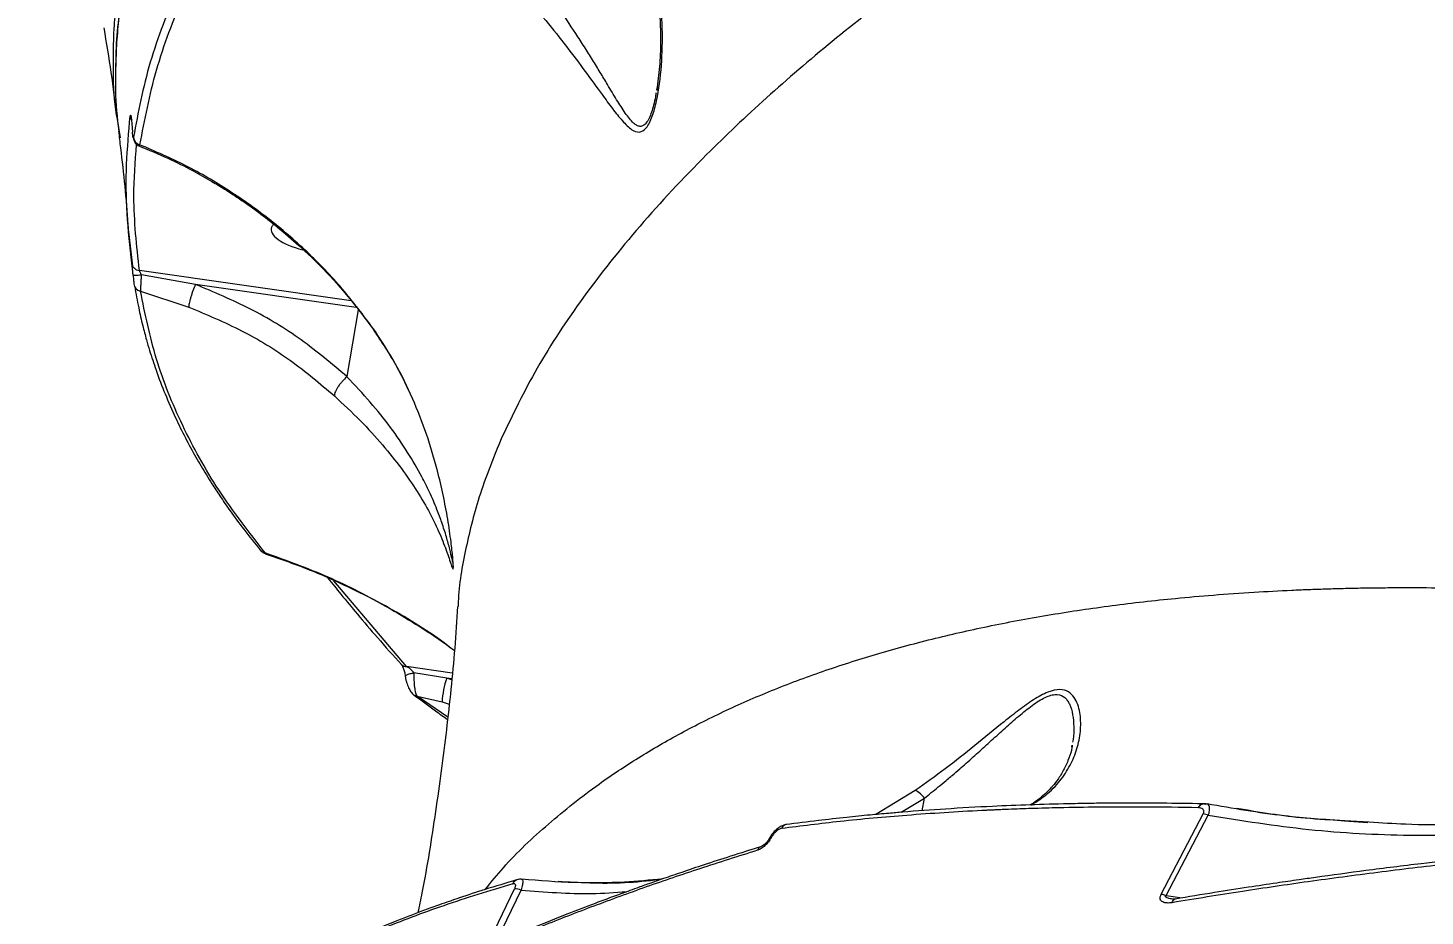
# Model space of a CAD drawing. Header units: millimetres. Extents: x -5609 to 5139, y -3980 to 3221.
# Drawn here: x 2792.3 to 2949.6, y 369.6 to 469.7 of the extents above; entities that cross this region are included whole.
import ezdxf

# ---------------------------------------------------------------- set-up
doc = ezdxf.new("R2010")
doc.units = ezdxf.units.MM
for name, color, linetype in [('DIKOM_ЗОНА', 80, 'Continuous'), ('DIKOM_ОБЪЕКТ', 7, 'Continuous'), ('DIKOM_РАЗМЕР_ОБЪЕКТА', 7, 'Continuous')]:
    doc.layers.add(name, color=color, linetype=linetype)
doc.styles.add('style1', font='arial.ttf', dxfattribs={"width": 0.8})
doc.dimstyles.new('1-50', dxfattribs={"dimtxt": 300, "dimasz": 200, "dimexe": 100, "dimexo": 0, "dimgap": 100, "dimtad": 1, "dimtxsty": 'style1', "dimcen": 200, "dimclrd": 7, "dimclre": 7, "dimclrt": 7, "dimadec": 1, "dimazin": 2, "dimtfac": 1, "dimtmove": 0, "dimatfit": 2, "dimfxl": 0, "dimlwd": 25, "dimlwe": 18, "dimarcsym": 0})

# ---------------------------------------------------------------- blocks, each defined once
blk = doc.blocks.new('A$Cc336a1e3')
at = {"color": 7, "linetype": 'Continuous', "lineweight": 15}
for p, q in [((5683.29, 1735.93), (5683.24, 1735.6)), ((5683.3, 1735.92), (5683.25, 1735.54)), ((5622.47, 1732.52), (5622.85, 1730.21)), ((5624.16, 1731.8), (5624.23, 1730.84)), ((5623.75, 1719.91), (5623.79, 1719.62)), ((5623.79, 1719.62), (5624.25, 1715.76)), ((5631.33, 1713.68), (5625.23, 1714.77)), ((5625.13, 1712.93), (5630.57, 1711.14)), ((5638.66, 1683.73), (5638.65, 1683.74)), ((5659.62, 1669.34), (5655.92, 1669.93)), ((5655.88, 1667.48), (5655.84, 1667.52)), ((5656.27, 1667.33), (5659.09, 1666.66)), ((5729.99, 1661.8), (5729.95, 1661.59)), ((5740.06, 1645.02), (5744.79, 1654.05)), ((5740.63, 1644.85), (5745.36, 1653.9)), ((5763.49, 1653.12), (5760.72, 1653.29)), ((5763.31, 1653.03), (5760.71, 1653.25)), ((5664.54, 1640), (5667.23, 1645.6)), ((5665.3, 1639.86), (5668, 1645.48))]:
    blk.add_line(p, q, dxfattribs=at)
at = {"color": 8, "linetype": 'Continuous', "lineweight": 15}
for p, q in [((5625.07, 1729.41), (5624.95, 1729.3)), ((5648.87, 1711.84), (5625.01, 1715.25)), ((5649.43, 1711.1), (5631.33, 1713.68)), ((5649.64, 1710.82), (5648.37, 1703.3)), ((5651.56, 1708.31), (5651.58, 1708.38)), ((5639.17, 1683.44), (5639.18, 1683.38)), ((5655.08, 1670.65), (5646.91, 1680.32)), ((5660.23, 1669.92), (5655.08, 1670.65)), ((5660.15, 1669.17), (5659.62, 1669.34)), ((5660.16, 1669.27), (5659.62, 1669.34)), ((5659.72, 1664.93), (5656.27, 1667.33)), ((5659.09, 1666.66), (5659.87, 1666.4)), ((5712.37, 1656.69), (5707.93, 1653.98)), ((5710.79, 1654.23), (5713.39, 1655.82)), ((5713.15, 1654.4), (5713.39, 1655.82)), ((5744.87, 1655.19), (5745.01, 1655.16)), ((5740.63, 1644.85), (5742.43, 1644.59))]:
    blk.add_line(p, q, dxfattribs=at)
at = {"color": 8, "linetype": 'Continuous', "lineweight": 15, "flags": 128}
for points in [[(5624.16, 1731.8), (5624.16, 1731.75), (5624.17, 1731.74)], [(5624.24, 1730.78), (5624.23, 1730.79), (5624.23, 1730.84)]]:
    blk.add_lwpolyline(points, dxfattribs=at)
at = {"color": 8, "linetype": 'Continuous', "lineweight": 15}
for centre, radius, start, end in [((5624.87, 1732.72), 0.899, 185.2382, 217.7906), ((5639.31, 1684.3), 0.863, 221.3149, 261.0747), ((5656.37, 1668.13), 0.81, 233.3605, 263.1144), ((5698, 1652.14), 0.738, 99.0947, 158.0375), ((5695.22, 1649.78), 0.63, 109.3293, 163.0796), ((5696.11, 1651.19), 0.2, 80.1877, 143.8361), ((5667.76, 1645.9), 0.765, 101.9379, 157.3857)]:
    blk.add_arc(centre, radius, start, end, dxfattribs=at)
at = {"color": 7, "linetype": 'Continuous', "lineweight": 15}
for centre, radius, start, end in [((5625.32, 1730.35), 0.974, 185.5321, 255.382), ((5625.32, 1713.84), 0.93, 185.2512, 257.6565), ((5668.72, 1666.15), 9.65, 160.6475, 176.9475), ((5711.28, 1654.38), 2.56, 34.4767, 64.6785), ((5744.6, 1652.2), 1.86, 65.7478, 84.1161), ((5667.39, 1644.19), 1.42, 64.8382, 96.4537)]:
    blk.add_arc(centre, radius, start, end, dxfattribs=at)
for start_param, end_param in [(3.047646, 4.547555), (2.863533, 3.047646)]:
    blk.add_ellipse((5644.45, 1719.19), major_axis=(4.6, -0.79), ratio=0.379166, start_param=start_param, end_param=end_param, dxfattribs=at)
for points, knots in [([(5892.01, 1906.63), (5889.62, 1906.05), (5885.2, 1904.97), (5879.15, 1903.44), (5874.19, 1902.16), (5870.17, 1901.1), (5866.73, 1900.18), (5861.96, 1898.88), (5855.66, 1897.13), (5845.84, 1894.31), (5834.13, 1890.79), (5819.84, 1886.25), (5805.07, 1881.25), (5789.94, 1875.77), (5774.62, 1869.84), (5759.25, 1863.45), (5743.95, 1856.58), (5729.43, 1849.53), (5715.7, 1842.3), (5702.8, 1834.92), (5690.76, 1827.4), (5679.6, 1819.76), (5669.37, 1812.01), (5660.08, 1804.19), (5651.77, 1796.31), (5644.46, 1788.39), (5637.9, 1780.14), (5632.26, 1771.56), (5627.72, 1762.68), (5624.88, 1754.85), (5623.26, 1748.09), (5622.66, 1743.79), (5622.44, 1740.94), (5622.37, 1739.49), (5622.33, 1738.09), (5622.33, 1737.13), (5622.33, 1736.69)], [0, 0, 0, 0, 0.015134, 0.028048, 0.0387, 0.047077, 0.054039, 0.061089, 0.078148, 0.095401, 0.126209, 0.157018, 0.193695, 0.230371, 0.267049, 0.308804, 0.350527, 0.392206, 0.433887, 0.475569, 0.517253, 0.558945, 0.600731, 0.642432, 0.684122, 0.725816, 0.767511, 0.814212, 0.86098, 0.907746, 0.938579, 0.969334, 0.977187, 0.984896, 0.99306, 1, 1, 1, 1]), ([(5852.69, 1815.79), (5849.72, 1814.8), (5843.63, 1812.78), (5834.83, 1809.7), (5826, 1806.5), (5817.75, 1803.38), (5809.23, 1800.04), (5801.01, 1796.68), (5792.67, 1793.13), (5785.31, 1789.86), (5778.78, 1786.85), (5773.1, 1784.16), (5767.62, 1781.47), (5762.26, 1778.77), (5756.93, 1775.99), (5751.46, 1773.05), (5745.81, 1769.91), (5740.03, 1766.56), (5734.49, 1763.23), (5727.62, 1758.92), (5719.7, 1753.66), (5710.98, 1747.38), (5702.91, 1741.06), (5695.5, 1734.7), (5688.18, 1727.76), (5681.19, 1720.27), (5674.84, 1712.24), (5669.57, 1704.27), (5667.05, 1699.02), (5665.79, 1696.4)], [0, 0, 0, 0, 0.030637, 0.062753, 0.092642, 0.125146, 0.152796, 0.18737, 0.218474, 0.249606, 0.274967, 0.297883, 0.320132, 0.344341, 0.367093, 0.390609, 0.418357, 0.445416, 0.473261, 0.5, 0.550099, 0.599906, 0.649621, 0.699395, 0.749371, 0.812175, 0.874747, 0.937631, 1, 1, 1, 1]), ([(5668.21, 1746.5), (5669.08, 1745.46), (5670.8, 1743.4), (5673.13, 1740.45), (5675.24, 1737.64), (5676.92, 1735.31), (5678.28, 1733.46), (5679.39, 1732.07), (5680.38, 1731.08), (5681.29, 1730.72), (5682.11, 1731.18), (5682.78, 1732.55), (5683.42, 1734.93), (5683.85, 1738.32), (5683.95, 1742.52), (5683.66, 1746.75), (5682.97, 1750.95), (5681.86, 1755.08), (5680.28, 1759.08), (5678.23, 1762.9), (5676.41, 1765.15), (5675.49, 1766.27)], [0, 0, 0, 0, 0.061711, 0.123241, 0.185379, 0.247408, 0.288746, 0.330458, 0.372992, 0.405198, 0.437578, 0.470055, 0.502169, 0.565568, 0.628259, 0.690905, 0.75282, 0.814538, 0.876698, 0.938275, 1, 1, 1, 1]), ([(5675.29, 1766.04), (5676.11, 1765.05), (5677.66, 1763.15), (5679.41, 1760.11), (5680.89, 1756.89), (5682, 1753.62), (5682.79, 1750.37), (5683.32, 1747.25), (5683.62, 1744.29), (5683.71, 1741.32), (5683.65, 1738.57), (5683.41, 1736.79), (5683.3, 1735.92)], [0, 0, 0, 0, 0.116851, 0.222795, 0.3191, 0.442451, 0.540366, 0.62889, 0.737445, 0.820936, 0.912568, 1, 1, 1, 1]), ([(5625.07, 1729.41), (5625.6, 1732.21), (5626.67, 1737.8), (5629.89, 1746.31), (5634.17, 1754.86), (5638.09, 1760.58), (5640.05, 1763.45)], [0, 0, 0, 0, 0.25038, 0.5, 0.74962, 1, 1, 1, 1]), ([(5629.35, 1747.19), (5628.21, 1744.36), (5625.91, 1738.67), (5624.87, 1733.07), (5624.35, 1730.26)], [0, 0, 0, 0, 0.498011, 1, 1, 1, 1]), ([(5621, 1742.57), (5621.28, 1740.9), (5621.83, 1737.58), (5622.25, 1734.2), (5622.46, 1732.51)], [0, 0, 0, 0, 0.501611, 1, 1, 1, 1]), ([(5622.33, 1736.36), (5622.33, 1736.08), (5622.29, 1734.26), (5622.5, 1732.47), (5622.68, 1730.96)], [0, 0, 0, 0, 0.157489, 1, 1, 1, 1]), ([(5624.16, 1716.07), (5623.96, 1717.94), (5623.54, 1721.68), (5623.48, 1727.21), (5623.81, 1730.83), (5623.97, 1732.64)], [0, 0, 0, 0, 0.334785, 0.667728, 1, 1, 1, 1]), ([(5623.97, 1732.64), (5623.99, 1732.7), (5624, 1732.79), (5624.03, 1732.75), (5624.06, 1732.66), (5624.09, 1732.51), (5624.11, 1732.31), (5624.14, 1732.07), (5624.15, 1731.89), (5624.16, 1731.8)], [0, 0, 0, 0, 0.250193, 0.375321, 0.50048, 0.625767, 0.750192, 0.875301, 1, 1, 1, 1]), ([(5622.66, 1730.96), (5622.73, 1730.33), (5623.15, 1726.8), (5623.54, 1723.11), (5623.73, 1720.08), (5623.75, 1719.9)], [0, 0, 0, 0, 0.170356, 0.950323, 1, 1, 1, 1]), ([(5624.35, 1730.26), (5624.34, 1730.22), (5624.33, 1730.17), (5624.31, 1730.21), (5624.29, 1730.27), (5624.28, 1730.37), (5624.25, 1730.55), (5624.24, 1730.72), (5624.23, 1730.84)], [0, 0, 0, 0, 0.2506, 0.37622, 0.501121, 0.625487, 0.751059, 1, 1, 1, 1]), ([(5624.32, 1730.21), (5624.34, 1730.1), (5624.4, 1729.84), (5624.55, 1729.58), (5624.76, 1729.4), (5624.89, 1729.33), (5624.95, 1729.3)], [0, 0, 0, 0, 0.30296, 0.65794, 0.831837, 1, 1, 1, 1]), ([(5624.95, 1729.29), (5626.05, 1728.84), (5628.11, 1727.99), (5630.84, 1726.61), (5632.96, 1725.42), (5634.44, 1724.52), (5635.62, 1723.76), (5636.9, 1722.91), (5638.58, 1721.71), (5640.68, 1720.07), (5643.14, 1717.96), (5645.89, 1715.29), (5648.85, 1712.01), (5650.7, 1709.48), (5651.68, 1708.14)], [0, 0, 0, 0, 0.104274, 0.19647, 0.266893, 0.315738, 0.346944, 0.389322, 0.448792, 0.525646, 0.619218, 0.729108, 0.855691, 1, 1, 1, 1]), ([(5651.58, 1708.38), (5650.44, 1709.92), (5648.17, 1713), (5644.19, 1717.17), (5639.86, 1720.96), (5635.18, 1724.28), (5630.26, 1727.17), (5626.8, 1728.66), (5625.07, 1729.41)], [0, 0, 0, 0, 0.166818, 0.332823, 0.500029, 0.666981, 0.833004, 1, 1, 1, 1]), ([(5624.3, 1714.71), (5624.29, 1714.86), (5624.26, 1715.14), (5624.22, 1715.53), (5624.19, 1715.86), (5624.17, 1716), (5624.16, 1716.07)], [0, 0, 0, 0, 0.250336, 0.500151, 0.750159, 1, 1, 1, 1]), ([(5624.16, 1716.07), (5624.18, 1715.97), (5624.22, 1715.77), (5624.41, 1715.51), (5624.68, 1715.32), (5624.9, 1715.27), (5625.01, 1715.25)], [0, 0, 0, 0, 0.242787, 0.500039, 0.75718, 1, 1, 1, 1]), ([(5624.3, 1714.71), (5624.31, 1714.71), (5624.33, 1714.71), (5624.54, 1714.72), (5624.86, 1714.74), (5625.11, 1714.76), (5625.23, 1714.77)], [0, 0, 0, 0, 0.240624, 0.500048, 0.759348, 1, 1, 1, 1]), ([(5624.3, 1714.71), (5624.31, 1714.61), (5624.33, 1714.4), (5624.35, 1714.12), (5624.38, 1713.89), (5624.39, 1713.8), (5624.4, 1713.75)], [0, 0, 0, 0, 0.25053, 0.500248, 0.750132, 1, 1, 1, 1]), ([(5625.23, 1714.77), (5625.2, 1714.82), (5625.16, 1714.92), (5625.09, 1715.06), (5625.04, 1715.17), (5625.02, 1715.22), (5625.01, 1715.25)], [0, 0, 0, 0, 0.291811, 0.522731, 0.774654, 1, 1, 1, 1]), ([(5625.23, 1714.77), (5625.21, 1714.57), (5625.18, 1714.18), (5625.15, 1713.64), (5625.13, 1713.19), (5625.13, 1713.02), (5625.13, 1712.93)], [0, 0, 0, 0, 0.24686, 0.494788, 0.74595, 1, 1, 1, 1]), ([(5624.48, 1713.45), (5624.62, 1712.64), (5624.88, 1711.17), (5625.34, 1709.17), (5625.76, 1707.58), (5626.14, 1706.29), (5626.5, 1705.15), (5627.06, 1703.51), (5627.88, 1701.34), (5628.99, 1698.8), (5630.16, 1696.43), (5631.32, 1694.28), (5632.34, 1692.55), (5633.25, 1691.11), (5634.13, 1689.76), (5635.31, 1688.05), (5636.82, 1686), (5638.02, 1684.52), (5638.66, 1683.73)], [0, 0, 0, 0, 0.077836, 0.142496, 0.19404, 0.233062, 0.269251, 0.306119, 0.395089, 0.484403, 0.560182, 0.634824, 0.702887, 0.737159, 0.783823, 0.843154, 0.915192, 1, 1, 1, 1]), ([(5631.33, 1713.68), (5631.23, 1713.45), (5631.07, 1713.09), (5630.89, 1712.57), (5630.77, 1712.18), (5630.67, 1711.83), (5630.58, 1711.43), (5630.57, 1711.25), (5630.57, 1711.14)], [0, 0, 0, 0, 0.238474, 0.367728, 0.500008, 0.632296, 0.76154, 1, 1, 1, 1]), ([(5648.37, 1703.3), (5646.69, 1704.72), (5643.33, 1707.56), (5637.58, 1711.06), (5633.41, 1712.81), (5631.33, 1713.68)], [0, 0, 0, 0, 0.332827, 0.665646, 1, 1, 1, 1]), ([(5639.17, 1683.44), (5637.36, 1685.79), (5633.72, 1690.48), (5629.72, 1697.79), (5626.69, 1705.25), (5625.65, 1710.37), (5625.13, 1712.93)], [0, 0, 0, 0, 0.250342, 0.499996, 0.749651, 1, 1, 1, 1]), ([(5630.57, 1711.14), (5632.58, 1710.29), (5636.59, 1708.61), (5642.12, 1705.24), (5645.35, 1702.51), (5646.96, 1701.14)], [0, 0, 0, 0, 0.334674, 0.667212, 1, 1, 1, 1]), ([(5646.96, 1701.14), (5647.95, 1700.21), (5649.93, 1698.35), (5652.43, 1695.61), (5654.57, 1692.94), (5656.33, 1690.36), (5657.76, 1687.88), (5658.87, 1685.55), (5659.69, 1683.44), (5660.13, 1682.04), (5660.33, 1681.53), (5660.38, 1681.75), (5660.3, 1682.9), (5660.09, 1684.82), (5659.75, 1687.23), (5659.23, 1689.96), (5658.48, 1693.16), (5657.39, 1696.82), (5655.82, 1700.84), (5653.93, 1704.76), (5652.36, 1707.17), (5651.58, 1708.38)], [0, 0, 0, 0, 0.061814, 0.123237, 0.185109, 0.246961, 0.30867, 0.370882, 0.433712, 0.496692, 0.528516, 0.560946, 0.593293, 0.625529, 0.667935, 0.709985, 0.751581, 0.813904, 0.876202, 0.937976, 1, 1, 1, 1]), ([(5651.54, 1708.3), (5652.45, 1706.93), (5654.14, 1704.38), (5655.39, 1701.6), (5655.97, 1700.31)], [0, 0, 0, 0, 0.536547, 1, 1, 1, 1]), ([(5648.37, 1703.29), (5648.18, 1703.1), (5647.89, 1702.82), (5647.55, 1702.4), (5647.32, 1702.08), (5647.14, 1701.77), (5646.98, 1701.42), (5646.97, 1701.25), (5646.96, 1701.14)], [0, 0, 0, 0, 0.241177, 0.369786, 0.499771, 0.632196, 0.761549, 1, 1, 1, 1]), ([(5648.37, 1703.29), (5648.37, 1703.29), (5648.37, 1703.29), (5648.37, 1703.29), (5648.37, 1703.3)], [0, 0, 0, 0, 0.454207, 1, 1, 1, 1]), ([(5638.65, 1683.74), (5638.73, 1683.65), (5638.9, 1683.48), (5639.09, 1683.4), (5639.18, 1683.37)], [0, 0, 0, 0, 0.508, 1, 1, 1, 1]), ([(5639.18, 1683.35), (5640.94, 1682.74), (5644.36, 1681.56), (5649.06, 1679.41), (5653.07, 1677.3), (5656.64, 1675.12), (5659.05, 1673.55), (5660.32, 1672.55), (5660.48, 1672.42)], [0, 0, 0, 0, 0.235833, 0.456434, 0.64469, 0.800842, 0.974711, 1, 1, 1, 1]), ([(5646.24, 1680.63), (5646.24, 1680.62), (5646.71, 1680.01), (5647.81, 1678.66), (5649.65, 1676.42), (5651.9, 1673.78), (5653.6, 1671.88), (5654.51, 1670.87)], [0, 0, 0, 0, 0.000502, 0.188019, 0.417059, 0.687681, 1, 1, 1, 1]), ([(5660.84, 1677.42), (5660.74, 1675.85), (5660.43, 1671.18), (5659.61, 1663.47), (5658.38, 1654.28), (5657.29, 1647.43), (5656.52, 1643.67), (5656.37, 1642.93)], [0, 0, 0, 0, 0.13317, 0.397949, 0.664769, 0.933582, 1, 1, 1, 1]), ([(5654.49, 1670.89), (5654.52, 1670.85), (5654.58, 1670.77), (5654.72, 1670.48), (5654.83, 1670.14), (5654.91, 1669.81), (5654.93, 1669.64), (5654.94, 1669.55)], [0, 0, 0, 0, 0.194678, 0.429319, 0.699426, 0.846917, 1, 1, 1, 1]), ([(5655.92, 1669.93), (5655.87, 1670.01), (5655.76, 1670.16), (5655.55, 1670.35), (5655.4, 1670.47), (5655.24, 1670.57), (5655.16, 1670.61), (5655.08, 1670.65)], [0, 0, 0, 0, 0.226526, 0.479156, 0.727672, 0.742681, 1, 1, 1, 1]), ([(5654.94, 1669.55), (5654.96, 1669.43), (5655, 1669.2), (5655.11, 1668.76), (5655.3, 1668.26), (5655.57, 1667.77), (5655.78, 1667.58), (5655.88, 1667.48)], [0, 0, 0, 0, 0.144726, 0.280422, 0.534946, 0.773515, 1, 1, 1, 1]), ([(5655.92, 1669.93), (5655.91, 1669.79), (5655.91, 1669.52), (5655.92, 1668.96), (5655.97, 1668.3), (5656.08, 1667.77), (5656.18, 1667.46), (5656.24, 1667.37), (5656.27, 1667.33)], [0, 0, 0, 0, 0.129379, 0.254971, 0.501874, 0.748014, 0.873216, 1, 1, 1, 1]), ([(5655.94, 1667.44), (5656.73, 1666.85), (5657.96, 1665.92), (5659.24, 1665.02), (5659.7, 1664.7)], [0, 0, 0, 0, 0.64857, 1, 1, 1, 1]), ([(5730.03, 1661.8), (5730.03, 1661.76), (5730.03, 1661.66), (5729.93, 1661.05), (5729.55, 1659.98), (5729.01, 1658.82), (5728.38, 1657.85), (5727.74, 1657.06), (5727.11, 1656.41), (5726.36, 1655.74), (5725.69, 1655.29), (5725.32, 1655.04)], [0, 0, 0, 0, 0.054889, 0.124976, 0.259256, 0.409706, 0.564534, 0.689667, 0.773042, 0.87439, 1, 1, 1, 1]), ([(5745.36, 1653.9), (5749.13, 1653.3), (5756.63, 1652.12), (5768.03, 1651.51), (5778.48, 1651.8), (5787.93, 1652.91), (5795.42, 1654.46), (5801.8, 1656.42), (5807.07, 1658.52), (5810.29, 1660.36), (5811.89, 1661.27)], [0, 0, 0, 0, 0.167001, 0.33307, 0.498441, 0.623692, 0.749446, 0.833904, 0.917659, 1, 1, 1, 1]), ([(5744.72, 1655.19), (5743.18, 1655.21), (5740.42, 1655.26), (5736.81, 1655.27), (5734.02, 1655.26), (5731.71, 1655.23), (5727.41, 1655.15), (5722.06, 1654.97), (5715.88, 1654.62), (5712.01, 1654.34), (5709.21, 1654.1), (5707.1, 1653.91), (5704.45, 1653.64), (5701.27, 1653.29), (5699, 1653), (5697.78, 1652.84)], [0, 0, 0, 0, 0.091759, 0.164602, 0.218586, 0.261867, 0.30604, 0.48436, 0.598046, 0.702923, 0.737195, 0.783864, 0.843201, 0.915235, 1, 1, 1, 1]), ([(5745.22, 1655.16), (5745.14, 1655.17), (5744.98, 1655.2), (5744.81, 1655.19), (5744.72, 1655.19)], [0, 0, 0, 0, 0.492864, 1, 1, 1, 1]), ([(5745.36, 1653.9), (5745.4, 1654.01), (5745.47, 1654.24), (5745.52, 1654.54), (5745.51, 1654.78), (5745.44, 1655.01), (5745.29, 1655.17), (5745.1, 1655.17), (5745.01, 1655.16)], [0, 0, 0, 0, 0.141868, 0.283445, 0.418978, 0.546721, 0.781492, 1, 1, 1, 1]), ([(5760.71, 1653.25), (5758.44, 1653.41), (5753.25, 1653.78), (5748.12, 1654.67), (5745.23, 1655.17)], [0, 0, 0, 0, 0.436179, 1, 1, 1, 1]), ([(5744.24, 1654.75), (5742.22, 1654.78), (5738.42, 1654.84), (5733.21, 1654.82), (5728.97, 1654.76), (5725.61, 1654.66), (5723.53, 1654.59), (5722.29, 1654.54), (5721.74, 1654.51), (5721.22, 1654.49), (5720.73, 1654.47), (5720.29, 1654.45), (5717.14, 1654.29), (5711.62, 1653.94), (5704.11, 1653.26), (5699.5, 1652.68), (5697.31, 1652.41)], [0, 0, 0, 0, 0.120821, 0.22665, 0.317479, 0.38219, 0.43632, 0.448749, 0.460451, 0.471429, 0.48168, 0.491206, 0.500005, 0.682435, 0.849097, 1, 1, 1, 1]), ([(5744.79, 1654.05), (5744.81, 1654.11), (5744.86, 1654.22), (5744.87, 1654.37), (5744.83, 1654.5), (5744.72, 1654.63), (5744.53, 1654.73), (5744.34, 1654.74), (5744.24, 1654.75)], [0, 0, 0, 0, 0.124693, 0.249672, 0.369431, 0.500318, 0.750031, 1, 1, 1, 1]), ([(5697.76, 1652.83), (5697.64, 1652.8), (5697.35, 1652.73), (5696.87, 1652.42), (5696.44, 1652.02), (5696.13, 1651.64), (5696.01, 1651.42), (5695.95, 1651.31)], [0, 0, 0, 0, 0.177128, 0.42813, 0.699273, 0.844725, 1, 1, 1, 1]), ([(5697.31, 1652.41), (5697.21, 1652.38), (5697.02, 1652.33), (5696.69, 1652.09), (5696.43, 1651.82), (5696.25, 1651.58), (5696.18, 1651.45), (5696.15, 1651.39)], [0, 0, 0, 0, 0.250079, 0.500196, 0.749544, 0.874027, 1, 1, 1, 1]), ([(5694.99, 1650.36), (5693.84, 1650), (5691.68, 1649.33), (5688.72, 1648.36), (5686.21, 1647.52), (5684.15, 1646.81), (5682.47, 1646.22), (5680.78, 1645.62), (5678.75, 1644.88), (5676.11, 1643.9), (5672.94, 1642.68), (5669.25, 1641.21), (5666.68, 1640.12), (5665.3, 1639.53)], [0, 0, 0, 0, 0.108956, 0.204133, 0.285572, 0.353275, 0.407268, 0.452486, 0.522281, 0.611903, 0.721372, 0.850716, 1, 1, 1, 1]), ([(5696.15, 1651.39), (5696.05, 1651.23), (5695.85, 1650.9), (5695.45, 1650.47), (5695.02, 1650.13), (5694.75, 1650.01), (5694.61, 1649.96)], [0, 0, 0, 0, 0.249881, 0.499439, 0.749659, 1, 1, 1, 1]), ([(5695.95, 1651.31), (5695.91, 1651.24), (5695.84, 1651.11), (5695.65, 1650.86), (5695.42, 1650.62), (5695.17, 1650.44), (5695.06, 1650.39), (5695.01, 1650.37)], [0, 0, 0, 0, 0.152117, 0.299309, 0.570044, 0.805404, 1, 1, 1, 1]), ([(5796.31, 1650.72), (5793.71, 1650.5), (5788.41, 1650.07), (5780.42, 1649.3), (5772.39, 1648.43), (5764.41, 1647.47), (5756.7, 1646.44), (5748.96, 1645.31), (5743.91, 1644.48), (5741.27, 1644.05)], [0, 0, 0, 0, 0.135725, 0.276763, 0.423101, 0.566649, 0.71089, 0.849204, 1, 1, 1, 1]), ([(5796.63, 1651.16), (5794.88, 1651.01), (5791.73, 1650.76), (5787.59, 1650.38), (5784.38, 1650.08), (5781.72, 1649.81), (5776.74, 1649.3), (5770.51, 1648.6), (5763.25, 1647.69), (5758.68, 1647.07), (5755.35, 1646.6), (5752.83, 1646.23), (5749.66, 1645.76), (5745.84, 1645.16), (5743.11, 1644.71), (5741.63, 1644.46)], [0, 0, 0, 0, 0.091557, 0.164217, 0.217965, 0.261242, 0.305428, 0.48375, 0.597417, 0.702127, 0.736576, 0.783424, 0.842906, 0.915075, 1, 1, 1, 1]), ([(5694.61, 1649.96), (5692.43, 1649.27), (5688.18, 1647.93), (5682.04, 1645.83), (5676.12, 1643.67), (5670.4, 1641.45), (5666.73, 1639.91), (5664.94, 1639.15)], [0, 0, 0, 0, 0.207425, 0.404949, 0.603814, 0.80572, 1, 1, 1, 1]), ([(5667.05, 1646.19), (5664.43, 1645.39), (5659.28, 1643.81), (5652.22, 1641.12), (5645.56, 1638.19), (5639.32, 1634.98), (5633.44, 1631.5), (5629.93, 1628.99), (5628.2, 1627.75)], [0, 0, 0, 0, 0.173342, 0.340008, 0.5, 0.6711, 0.837767, 1, 1, 1, 1]), ([(5667.48, 1646.61), (5666.29, 1646.26), (5664.11, 1645.61), (5661.23, 1644.66), (5658.96, 1643.88), (5657.13, 1643.22), (5655.54, 1642.62), (5653.26, 1641.73), (5650.31, 1640.51), (5646.92, 1638.99), (5643.83, 1637.49), (5641.09, 1636.07), (5638.94, 1634.88), (5637.16, 1633.85), (5635.52, 1632.87), (5633.48, 1631.58), (5631.07, 1629.98), (5629.4, 1628.77), (5628.5, 1628.12)], [0, 0, 0, 0, 0.077819, 0.142469, 0.194004, 0.233019, 0.269206, 0.306068, 0.395034, 0.484343, 0.560122, 0.634768, 0.702836, 0.737112, 0.783783, 0.843123, 0.915174, 1, 1, 1, 1]), ([(5667.05, 1646.19), (5667.11, 1646.21), (5667.24, 1646.23), (5667.33, 1646.14), (5667.35, 1646.02), (5667.34, 1645.9), (5667.3, 1645.76), (5667.26, 1645.65), (5667.23, 1645.6)], [0, 0, 0, 0, 0.250434, 0.500353, 0.626384, 0.750201, 0.873634, 1, 1, 1, 1]), ([(5668.06, 1646.68), (5667.98, 1646.69), (5667.82, 1646.7), (5667.63, 1646.66), (5667.54, 1646.63)], [0, 0, 0, 0, 0.501016, 1, 1, 1, 1]), ([(5683.87, 1646.71), (5682.46, 1646.59), (5679.19, 1646.29), (5673.9, 1646.22), (5670.06, 1646.54), (5668.06, 1646.7)], [0, 0, 0, 0, 0.268779, 0.621154, 1, 1, 1, 1]), ([(5741.27, 1644.05), (5741.08, 1644.03), (5740.71, 1643.99), (5740.3, 1644.08), (5740.05, 1644.25), (5739.94, 1644.44), (5739.93, 1644.71), (5740.02, 1644.92), (5740.06, 1645.02)], [0, 0, 0, 0, 0.250545, 0.499908, 0.625101, 0.750463, 0.875215, 1, 1, 1, 1]), ([(5740.06, 1645.02), (5740.15, 1645.01), (5740.32, 1644.98), (5740.53, 1644.89), (5740.63, 1644.85)], [0, 0, 0, 0, 0.500056, 1, 1, 1, 1]), ([(5741.63, 1644.46), (5741.58, 1644.45), (5741.49, 1644.44), (5741.37, 1644.45), (5741.31, 1644.45)], [0, 0, 0, 0, 0.537889, 1, 1, 1, 1])]:
    blk.add_open_spline(points, degree=3, knots=knots, dxfattribs=at)
at = {"color": 8, "linetype": 'Continuous', "lineweight": 15}
for points, knots in [([(5622.49, 1732.52), (5622.47, 1732.6), (5622.15, 1734.27), (5622.06, 1737.61), (5622.08, 1741.3), (5622.27, 1743.83), (5622.4, 1745.14), (5622.56, 1746.46), (5622.76, 1747.79), (5622.98, 1749.13), (5623.47, 1751.63), (5624.41, 1755.41), (5626.12, 1760.56), (5628.41, 1765.97), (5631.22, 1771.41), (5634.51, 1776.84), (5637.25, 1780.8), (5639.22, 1783.43), (5640.18, 1784.68), (5641.17, 1785.94), (5642.2, 1787.21), (5643.26, 1788.49), (5644.36, 1789.78), (5645.9, 1791.55), (5648, 1793.86), (5650.78, 1796.78), (5653.91, 1799.91), (5657.41, 1803.22), (5661.32, 1806.73), (5665.46, 1810.26), (5669.82, 1813.79), (5674.31, 1817.26), (5679.07, 1820.76), (5684.02, 1824.25), (5689.16, 1827.72), (5696.26, 1832.31), (5705.5, 1837.93), (5717.14, 1844.47), (5729.14, 1850.75), (5741.44, 1856.74), (5753.95, 1862.48), (5762.6, 1866.14), (5766.87, 1867.94)], [0, 0, 0, 0, 0.00184, 0.037799, 0.074146, 0.08373, 0.09334, 0.102977, 0.11264, 0.12233, 0.132046, 0.167229, 0.204148, 0.242801, 0.28319, 0.320167, 0.358488, 0.367276, 0.376132, 0.385055, 0.394046, 0.403105, 0.412231, 0.421425, 0.440754, 0.461524, 0.483737, 0.507391, 0.532487, 0.559026, 0.583289, 0.608814, 0.634339, 0.659864, 0.685388, 0.710913, 0.761947, 0.811839, 0.860591, 0.908201, 0.954672, 1, 1, 1, 1]), ([(5627.91, 1762.33), (5626.93, 1759.91), (5624.95, 1755.02), (5623.16, 1747.7), (5622.31, 1741.46), (5622.33, 1737.7), (5622.33, 1736.36)], [0, 0, 0, 0, 0.276134, 0.556987, 0.842557, 1, 1, 1, 1]), ([(5683.18, 1735.25), (5683.16, 1735.1), (5683.09, 1734.62), (5682.91, 1733.9), (5682.68, 1733.07), (5682.4, 1732.38), (5682.08, 1731.84), (5681.73, 1731.53), (5681.37, 1731.46), (5681.01, 1731.58), (5680.46, 1731.99), (5679.71, 1732.95), (5678.75, 1734.47), (5677.81, 1736.04), (5676.9, 1737.56), (5676.03, 1738.98), (5675.12, 1740.44), (5673.83, 1742.44), (5672.1, 1745), (5670.54, 1747.13), (5669.76, 1748.2)], [0, 0, 0, 0, 0.013794, 0.046089, 0.074877, 0.105005, 0.134822, 0.164331, 0.19416, 0.222779, 0.25479, 0.335827, 0.418358, 0.50214, 0.564264, 0.626723, 0.689497, 0.75192, 0.8759, 1, 1, 1, 1]), ([(5625.01, 1715.25), (5624.7, 1718.04), (5624.18, 1722.84), (5624.54, 1727.51), (5624.7, 1729.46)], [0, 0, 0, 0, 0.582638, 1, 1, 1, 1]), ([(5660.32, 1682.32), (5660.31, 1682.37), (5660.28, 1682.47), (5660.17, 1682.92), (5659.97, 1683.84), (5659.59, 1685.25), (5659.1, 1686.78), (5658.48, 1688.47), (5657.73, 1690.19), (5656.67, 1692.33), (5655.27, 1694.76), (5653.34, 1697.57), (5651.08, 1700.42), (5649.27, 1702.33), (5648.37, 1703.29)], [0, 0, 0, 0, 0.027098, 0.057461, 0.133979, 0.212954, 0.293553, 0.364273, 0.454239, 0.530149, 0.64843, 0.766552, 0.883324, 1, 1, 1, 1]), ([(5665.79, 1696.4), (5664.93, 1694.31), (5663.23, 1690.13), (5661.71, 1683.98), (5660.94, 1679.74), (5660.91, 1677.59), (5660.91, 1677.42)], [0, 0, 0, 0, 0.325594, 0.649266, 0.971889, 1, 1, 1, 1]), ([(5660.48, 1672.4), (5660.22, 1672.61), (5657.91, 1674.44), (5653.18, 1677.31), (5646.32, 1680.87), (5641.56, 1682.59), (5639.17, 1683.44)], [0, 0, 0, 0, 0.04079, 0.362625, 0.681488, 1, 1, 1, 1]), ([(5663.95, 1645.54), (5664.62, 1646.37), (5666.73, 1648.98), (5670.98, 1652.96), (5676.11, 1657.05), (5681.17, 1660.42), (5685.95, 1663.19), (5691.06, 1665.76), (5696.5, 1668.12), (5702.22, 1670.25), (5708.26, 1672.17), (5714.49, 1673.85), (5720.96, 1675.3), (5727.59, 1676.53), (5734.5, 1677.55), (5740.63, 1678.25), (5745.99, 1678.72), (5750.37, 1679.03), (5753.9, 1679.22), (5756.49, 1679.33), (5758.26, 1679.39), (5760.1, 1679.44), (5762.02, 1679.49), (5764.02, 1679.52), (5766.84, 1679.55), (5770.66, 1679.54), (5775.41, 1679.47), (5780.46, 1679.31), (5785.5, 1679.09), (5790.49, 1678.8), (5795.4, 1678.45), (5800.97, 1677.98), (5807.31, 1677.36), (5814.42, 1676.55), (5821.54, 1675.64), (5826.4, 1674.92), (5828.79, 1674.57)], [0, 0, 0, 0, 0.026367, 0.08339, 0.14055, 0.181033, 0.222034, 0.26295, 0.303979, 0.345331, 0.385926, 0.427482, 0.466621, 0.50692, 0.546368, 0.586169, 0.609273, 0.633647, 0.655997, 0.664725, 0.673787, 0.683184, 0.692916, 0.702983, 0.713383, 0.735159, 0.759594, 0.782662, 0.807788, 0.831151, 0.852318, 0.87549, 0.90712, 0.93759, 0.969438, 1, 1, 1, 1]), ([(5654.5, 1670.9), (5654.51, 1670.88), (5654.58, 1670.78), (5654.78, 1670.68), (5654.98, 1670.66), (5655.08, 1670.65)], [0, 0, 0, 0, 0.10817, 0.567554, 1, 1, 1, 1]), ([(5654.95, 1669.55), (5654.95, 1669.56), (5654.94, 1669.59), (5654.99, 1669.65), (5655.1, 1669.72), (5655.27, 1669.8), (5655.48, 1669.86), (5655.7, 1669.9), (5655.85, 1669.92), (5655.92, 1669.93)], [0, 0, 0, 0, 0.043405, 0.206449, 0.375114, 0.543681, 0.706716, 0.859876, 1, 1, 1, 1]), ([(5725.46, 1655.05), (5726.09, 1655.47), (5727.43, 1656.36), (5728.87, 1657.96), (5729.98, 1659.74), (5730.7, 1661.63), (5731.04, 1663.58), (5730.97, 1665.51), (5730.49, 1666.99), (5729.67, 1667.85), (5728.71, 1668.16), (5727.33, 1667.86), (5725.7, 1666.96), (5724.03, 1665.76), (5721.84, 1664.02), (5719.09, 1661.75), (5715.76, 1659.1), (5713.5, 1657.49), (5712.37, 1656.69)], [0, 0, 0, 0, 0.068655, 0.144911, 0.221307, 0.298454, 0.37543, 0.452529, 0.530909, 0.570636, 0.6105, 0.650506, 0.690314, 0.729606, 0.768731, 0.846, 0.923156, 1, 1, 1, 1]), ([(5713.39, 1655.82), (5713.91, 1656.24), (5714.73, 1656.89), (5715.72, 1657.71), (5716.24, 1658.15), (5716.75, 1658.59), (5717.33, 1659.09), (5718.12, 1659.78), (5718.87, 1660.45), (5719.89, 1661.37), (5721.15, 1662.51), (5722.67, 1663.9), (5724.19, 1665.23), (5725.47, 1666.25), (5726.46, 1666.9), (5727.17, 1667.27), (5727.81, 1667.48), (5728.57, 1667.53), (5729.11, 1667.27), (5729.5, 1666.84), (5729.85, 1666.23), (5730.13, 1665.24), (5730.22, 1663.88), (5730.21, 1662.82), (5730.09, 1662.24), (5730.06, 1662.14)], [0, 0, 0, 0, 0.062337, 0.096845, 0.117933, 0.124537, 0.158147, 0.186739, 0.219554, 0.249024, 0.310895, 0.372342, 0.433641, 0.493867, 0.524775, 0.55329, 0.582752, 0.612257, 0.672053, 0.701148, 0.733445, 0.815088, 0.897803, 0.981776, 1, 1, 1, 1]), ([(5811.23, 1662.03), (5809.61, 1661.12), (5806.37, 1659.32), (5801.13, 1657.32), (5794.82, 1655.46), (5787.38, 1653.98), (5777.96, 1652.99), (5769.96, 1652.67), (5764.85, 1653.03), (5763.49, 1653.12)], [0, 0, 0, 0, 0.114552, 0.228585, 0.342933, 0.516009, 0.688646, 0.917365, 1, 1, 1, 1]), ([(5744.24, 1654.75), (5744.29, 1654.83), (5744.38, 1654.99), (5744.57, 1655.15), (5744.7, 1655.17), (5744.76, 1655.19)], [0, 0, 0, 0, 0.343498, 0.704814, 1, 1, 1, 1]), ([(5760.72, 1653.29), (5759.23, 1653.36), (5755.15, 1653.55), (5751.13, 1654.23), (5748.57, 1654.66)], [0, 0, 0, 0, 0.364042, 1, 1, 1, 1]), ([(5668.06, 1646.67), (5668.07, 1646.67), (5668.13, 1646.69), (5668.18, 1646.51), (5668.16, 1646.11), (5668.05, 1645.69), (5668, 1645.48)], [0, 0, 0, 0, 0.041193, 0.353434, 0.677549, 1, 1, 1, 1]), ([(5668, 1645.48), (5670.65, 1645.26), (5674.61, 1644.93), (5678.56, 1645.2), (5679.86, 1645.29)], [0, 0, 0, 0, 0.671558, 1, 1, 1, 1]), ([(5683.87, 1646.71), (5683.76, 1646.7), (5681.07, 1646.27), (5677.13, 1646.14), (5673.35, 1646.36), (5672.16, 1646.43)], [0, 0, 0, 0, 0.028637, 0.696224, 1, 1, 1, 1]), ([(5741.5, 1644.45), (5741.31, 1644.46), (5741.03, 1644.48), (5740.74, 1644.57), (5740.61, 1644.64), (5740.56, 1644.7), (5740.55, 1644.73), (5740.55, 1644.76), (5740.56, 1644.78), (5740.59, 1644.81), (5740.61, 1644.84), (5740.63, 1644.85)], [0, 0, 0, 0, 0.466309, 0.657475, 0.790729, 0.847433, 0.872064, 0.895292, 0.91867, 0.943196, 1, 1, 1, 1]), ([(5741.27, 1644.05), (5741.31, 1644.14), (5741.38, 1644.31), (5741.52, 1644.44), (5741.61, 1644.45), (5741.63, 1644.45)], [0, 0, 0, 0, 0.426102, 0.878983, 1, 1, 1, 1])]:
    blk.add_open_spline(points, degree=3, knots=knots, dxfattribs=at)
blk = doc.blocks.new('*D3')
at = {"layer": 'Defpoints', "color": 0, "transparency": 16777216}
for p in [(3639.92, 380.08), (-2820.17, -123), (3639.92, -3311)]:
    blk.add_point(p, dxfattribs=at)
at = {"layer": 'DIKOM_РАЗМЕР_ОБЪЕКТА', "color": 7, "lineweight": 18, "transparency": 16777216}
for p, q in [((3639.92, 380.08), (3639.92, -3411)), ((-2820.17, -123), (-2820.17, -3411))]:
    blk.add_line(p, q, dxfattribs=at)
at = {"layer": 'DIKOM_РАЗМЕР_ОБЪЕКТА', "color": 7, "lineweight": 25, "transparency": 16777216}
blk.add_line((-2620.17, -3311), (3439.92, -3311), dxfattribs=at)
at = {"layer": 'DIKOM_РАЗМЕР_ОБЪЕКТА', "color": 7, "transparency": 16777216}
for points in [[(-2620.17, -3277.67), (-2620.17, -3344.33), (-2820.17, -3311)], [(3439.92, -3277.67), (3439.92, -3344.33), (3639.92, -3311)]]:
    blk.add_solid(points, dxfattribs=at)
at = {"layer": 'DIKOM_РАЗМЕР_ОБЪЕКТА', "color": 7, "transparency": 16777216, "insert": (300, -3057.83), "char_height": 300, "attachment_point": 5, "style": 'style1'}
blk.add_mtext('6450', dxfattribs=at)

msp = doc.modelspace()

# ---------------------------------------------------------------- linework, layer by layer
at = {"layer": 'DIKOM_ЗОНА', "color": 3}
msp.add_lwpolyline([(2939.334, 2931.974), (900.981, 3207.888, 0.0336485), (699.775, 3221.444), (-855.722, 3221.444, 0.3450653), (-1627.071, 2617.16, -0.3450653), (-1869.804, 2427), (-2570.165, 2427, 0.2993426), (-2891.522, 2215.672, -0.2663845), (-3090.623, 2066.584, 0.3788989), (-4320.166, 677), (-4320.166, -123, 0.4142136), (-2820.166, -1623), (-1877.662, -1623, -0.3625513), (-1631.68, -1828.354, 0.3625513), (-500.262, -2772.903), (2623.558, -2772.903, 0.1101119), (3048.303, -2678.216, 0.0074232), (3074.992, -2665.207), (4590.059, -1898.704, 0.0849595), (4861.114, -1697.782, 0.1932013), (5138.624, -1006.4), (5138.624, 414.929, 0.3753338)], format="xyb", close=True, dxfattribs=at)
at = {"layer": 'DIKOM_РАЗМЕР_ОБЪЕКТА'}
msp.add_circle((2594.5, 436), 1052.678, dxfattribs=at)

# ---------------------------------------------------------------- block references
at = {"layer": 'DIKOM_ОБЪЕКТ'}
msp.add_blockref('A$Cc336a1e3', (-2820.166, -1272.903), dxfattribs=at)

# ---------------------------------------------------------------- dimensions: what is measured, and where the dimension line sits
at = {"layer": 'DIKOM_РАЗМЕР_ОБЪЕКТА'}
dim = msp.add_linear_dim(base=(3639.915, -3311), p1=(-2820.166, -123), p2=(3639.915, 380.085), text='6450', dimstyle='1-50', dxfattribs=at)
dim.commit()
dim.dimension.update_dxf_attribs({"geometry": '*D3', "text_midpoint": (300, -3311), "dimtype": 160})

doc.saveas('drawing.dxf')
